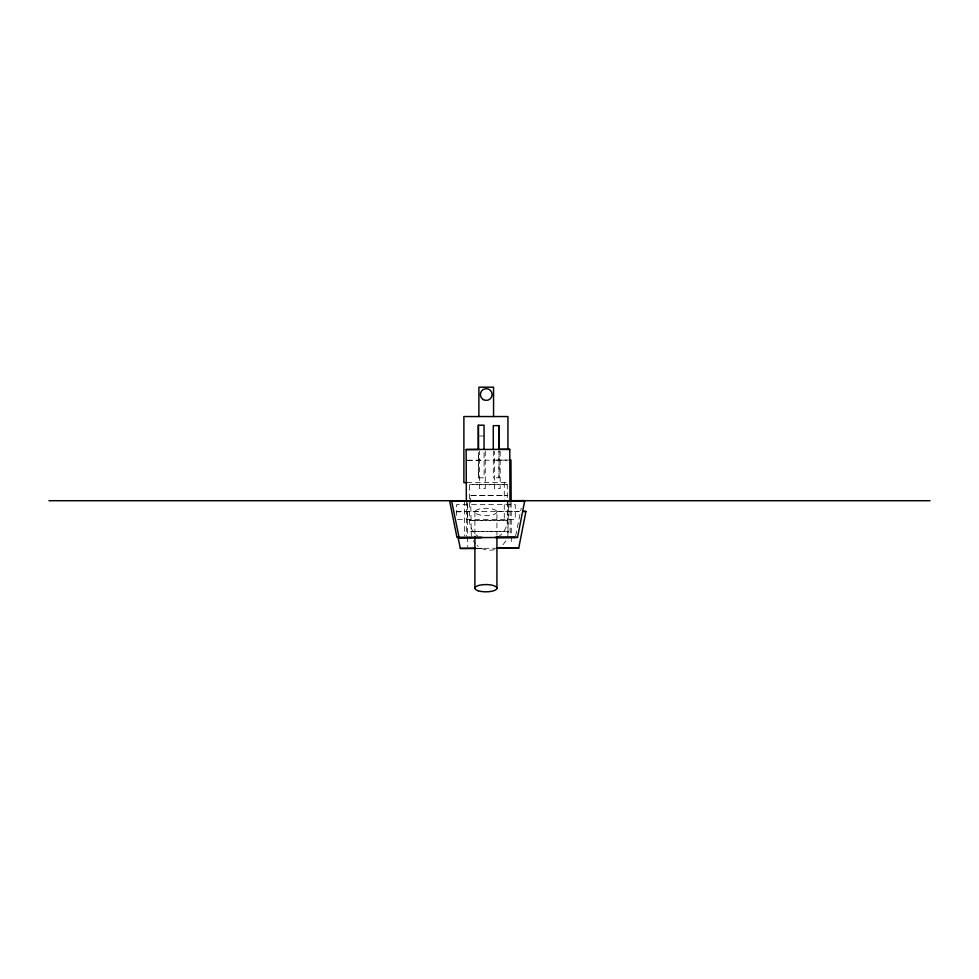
<?xml version="1.0" encoding="UTF-8"?>
<svg xmlns="http://www.w3.org/2000/svg" width="979" height="979" viewBox="0 0 979 979"><rect width="100%" height="100%" fill="white"/><g stroke="black" fill="none" stroke-linecap="round" stroke-linejoin="round"><path stroke-width="0.73" stroke-dasharray="4.89 3.67" d="M507.844 536.272L508.48 502.925M515.639 535.954L521.244 508.052M478.401 477.85L478.401 452.249L478.401 477.85L484.091 477.813L484.079 452.249M499.009 477.789L498.972 451.001L499.009 477.789L493.33 477.801M505.959 540.836L502.961 544.752L499.045 547.75M497.858 536.994C503.573 533.567 507.195 527.265 507.306 520.608L507.281 484.678L488.448 484.568L469.467 484.691L469.479 520.632C469.663 526.8 472.673 532.919 477.972 536.247M494.481 549.647C488.484 551.079 481.79 549.757 477.189 545.511M507.281 484.678L469.467 484.691M470.642 495.46L507.844 495.411L470.642 495.46L471.315 536.284M467.313 460.289L509.704 460.106M456.349 511.736L519.421 511.466M475.451 548.362L498.764 548.264M467.57 460.289L481.631 460.228M496.634 460.167L508.994 460.106M456.079 511.736L481.864 511.625M496.867 511.564L521.354 511.454M476.773 548.362L482.023 548.338M479.551 435.998L485.254 435.949M466.934 482.635L507.942 482.635M457.548 519.347L515.284 519.347L515.284 504.662L456.544 504.662L456.544 517.879M473.212 540.849L475.464 543.786M511.136 502.423L511.319 545.156M509.998 502.264L510.145 535.917M467.509 502.619L467.705 546.869M466.359 500.93L466.518 536.113M500.171 451.295L500.171 488.594L494.493 488.594L494.493 451.295M493.318 450.964L493.306 477.838M485.254 450.989L485.254 488.607L479.588 488.607L479.588 450.989M507.966 502.239L507.966 535.892M504.271 482.635L504.271 501.725M504.271 504.662L504.271 519.347M496.928 511.919A11.014 3.622 0 0 1 480.408 515.052A11.014 3.622 0 0 1 480.408 508.786A11.014 3.622 0 0 1 496.928 511.919L496.928 534.803M474.901 511.919L474.901 534.803M467.558 504.662L467.558 519.347M464.352 500.71L464.352 535.892M470.14 520.595L469.479 520.632L507.306 520.608L470.14 520.595M471.327 531.364L470.666 531.389L508.493 531.377L471.327 531.364"/><path stroke-width="1.47" d="M500.758 500.771L451.6 500.991L459.139 537.667L517.536 537.41L524.744 500.673L495.68 500.795M497.026 548.277L518.711 548.179L525.931 511.43L522.639 511.454M478.388 425.192L478.401 449.251L478.364 425.229L484.067 425.192L484.054 449.275M493.294 449.508L493.281 425.657L498.972 425.62L498.972 449.508M466.359 500.93L466.139 449.532L495.447 449.398L509.765 449.337L509.986 500.734M498.397 449.385L509.765 449.337M509.704 460.106L510.952 460.106L511.136 500.918M509.056 500.734L524.744 500.673M523.851 511.442L525.931 511.43M457.915 536.7L460.326 548.436L475.867 548.362M496.573 548.277L518.711 548.179M466.139 449.532L479.184 449.471M451.6 500.991L467.105 500.918M459.139 537.667L480.836 537.581M495.839 537.508L517.536 537.41M475.549 548.375L460.326 548.436M466.934 482.635L463.887 482.635L463.887 416.552L507.942 416.552L507.942 449.594M48.95 500.71L930.05 500.71M482.439 537.422L456.973 537.422L449.594 500.71M494.995 537.422L515.346 537.422M498.972 425.62L498.996 449.471M496.928 536.333L496.928 588.195M493.563 416.552L493.563 387.182L478.878 387.182L478.878 416.552M474.901 536.333L474.901 588.195M483.32 399.616A5.874 5.874 0 0 0 492.131 394.525A5.874 5.874 0 0 0 483.32 389.434A5.874 5.874 0 0 0 483.32 399.616M478.131 590.753A11.014 3.622 0 0 0 496.561 589.138A11.014 3.622 0 0 0 483.063 584.696A11.014 3.622 0 0 0 478.131 590.753"/></g></svg>
